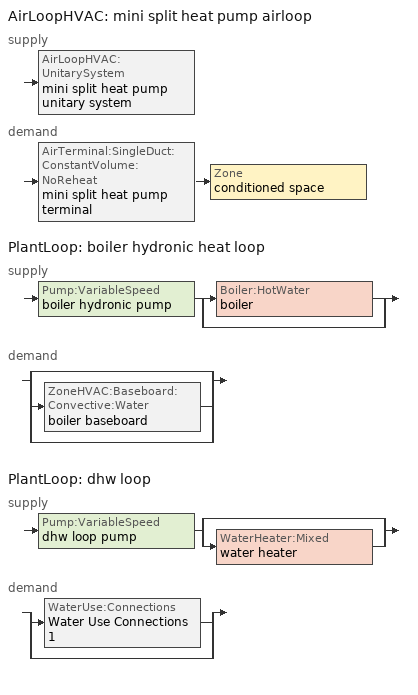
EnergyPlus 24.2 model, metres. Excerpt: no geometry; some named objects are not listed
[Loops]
AirLoopHVAC 'mini split heat pump airloop'
 supply: AirLoopHVAC:UnitarySystem 'mini split heat pump unitary system'
 demand: AirTerminal:SingleDuct:ConstantVolume:NoReheat 'mini split heat pump terminal' > Zone 'conditioned space'
PlantLoop 'boiler hydronic heat loop'
 supply: Pump:VariableSpeed 'boiler hydronic pump' > split
  | Boiler:HotWater 'boiler'
  | bypass
 demand: split
  | bypass
  | ZoneHVAC:Baseboard:Convective:Water 'boiler baseboard'
  | bypass
PlantLoop 'dhw loop'
 supply: Pump:VariableSpeed 'dhw loop pump' > split
  | bypass
  | WaterHeater:Mixed 'water heater'
 demand: split
  | WaterUse:Connections 'Water Use Connections 1'
  | bypass
[ZoneControl:Thermostat]
conditioned space Thermostat: Zone or ZoneList=conditioned space; Control Type Schedule=conditioned space Thermostat Schedule; Control 1=conditioned space temperature setpoint; Temperature Difference Between Cutout And Setpoint {deltaC}=0
[ThermostatSetpoint:DualSetpoint]
conditioned space temperature setpoint: Heating Setpoint Temperature Schedule=heating setpoint; Cooling Setpoint Temperature Schedule=cooling setpoint
[AirLoopHVAC:UnitarySystem] Control Type=Load; Controlling Zone or Thermostat Location=conditioned space; Dehumidification Control Type=None; Availability Schedule=Always On Discrete; Fan Placement=BlowThrough; DX Heating Coil Sizing Ratio=1; Use DOAS DX Cooling Coil=No; Minimum Supply Air Temperature {C}=2; Latent Load Control=SensibleOnlyLoadControl; Heating Supply Air Flow Rate Method=SupplyAirFlowRate; No Load Supply Air Flow Rate Method=SupplyAirFlowRate; No Load Supply Air Flow Rate {m3/s}=0; No Load Supply Air Flow Rate Control Set To Low Speed=Yes; Maximum Supply Air Temperature {C}=48.8889; Maximum Outdoor Dry-Bulb Temperature for Supplemental Heater Operation {C}=21; Ancillary On-Cycle Electric Power {W}=0; Ancillary Off-Cycle Electric Power {W}=0
Name | Supply Fan | Supply Air Fan Operating Mode Schedule | Heating Coil | Cooling Supply Air Flow Rate Method | Heating Supply Air Flow Rate {m3/s} | Cooling Coil | Cooling Supply Air Flow Rate {m3/s} | Design Specification Multispeed Object
unit heater unitary system | unit heater supply fan | unit heater auto fan schedule | unit heater htg coil | None | 0.00141584
mini split heat pump unitary system | mini split heat pump supply fan | mini split heat pump auto fan schedule | mini split heat pump htg coil | SupplyAirFlowRate | 0.536604 | mini split heat pump clg coil | 0.536604 | Unitary System Performance Multispeed 1
[Fan:SystemModel] Availability Schedule=Always On Discrete; Speed Control Method=Discrete; Electric Power Minimum Flow Rate Fraction=0.2; Design Pressure Rise {Pa}=500; Motor Efficiency=1; Motor In Air Stream Fraction=1; Design Electric Power Consumption {W}=Autosize; Design Power Sizing Method=PowerPerFlow; Electric Power Per Unit Flow Rate Per Unit Pressure {W/((m3/s)-Pa)}=1.66667; Fan Total Efficiency=0.7; Motor Loss Radiative Fraction=0
Name | Design Maximum Air Flow Rate {m3/s} | Electric Power Per Unit Flow Rate {W/(m3/s)} | Number of Speeds | Speed Flow Fraction 1 | Speed Electric Power Fraction 1 | Speed Flow Fraction 2 | Speed Electric Power Fraction 2 | Speed Flow Fraction 3 | Speed Electric Power Fraction 3 | Speed Flow Fraction 4 | Speed Electric Power Fraction 4
unit heater supply fan | 0.00141584 | 1e-06 | 1 | 1 | 1
mini split heat pump supply fan | 0.660843 | 148.322 | 4 | 0.20706 | 0.00888 | 0.252 | 0.016 | 0.812 | 0.53539 | 1 | 1
[Coil:Heating:Fuel]
unit heater htg coil: Availability Schedule=Always On Discrete; Fuel Type=Propane; Burner Efficiency=0.7; Nominal Capacity {W}=0.293071; On Cycle Parasitic Electric Load {W}=0; Off Cycle Parasitic Fuel Load {W}=0
[ZoneHVAC:Baseboard:Convective:Water]
boiler baseboard: Availability Schedule=Always On Discrete; Heating Design Capacity Method=HeatingDesignCapacity; Heating Design Capacity {W}=11254.8; Heating Design Capacity Per Floor Area {W/m2}=0; Fraction of Autosized Heating Design Capacity=0.8; U-Factor Times Area Value {W/K}=810.346; Maximum Water Flow Rate {m3/s}=0.000484835; Convergence Tolerance=0.001
[AirTerminal:SingleDuct:ConstantVolume:NoReheat]
mini split heat pump terminal: Availability Schedule=Always On Discrete; Maximum Air Flow Rate {m3/s}=0.536604
[Zone equipment]
conditioned space: unit heater unitary system, boiler baseboard, mini split heat pump terminal
[AirLoopHVAC]
mini split heat pump airloop: Design Supply Air Flow Rate {m3/s}=0.536604; Design Return Air Flow Fraction of Supply Air Flow=1
[Sizing:System]
mini split heat pump airloop: Type of Load to Size On=Sensible; Design Outdoor Air Flow Rate {m3/s}=Autosize; Central Heating Maximum System Air Flow Ratio=0.3; Preheat Design Temperature {C}=7; Preheat Design Humidity Ratio {kgWater/kgDryAir}=0.008; Precool Design Temperature {C}=12.8; Precool Design Humidity Ratio {kgWater/kgDryAir}=0.008; Central Cooling Design Supply Air Temperature {C}=12.8; Central Heating Design Supply Air Temperature {C}=16.7; Type of Zone Sum to Use=NonCoincident; 100% Outdoor Air in Cooling=Yes; 100% Outdoor Air in Heating=Yes; Central Cooling Design Supply Air Humidity Ratio {kgWater/kgDryAir}=0.0085; Central Heating Design Supply Air Humidity Ratio {kgWater/kgDryAir}=0.008; Cooling Supply Air Flow Rate Method=DesignDay; Cooling Supply Air Flow Rate {m3/s}=0; Cooling Supply Air Flow Rate Per Floor Area {m3/s-m2}=0.00996765; Cooling Fraction of Autosized Cooling Supply Air Flow Rate=1; Cooling Supply Air Flow Rate Per Unit Cooling Capacity {m3/s-W}=3.94755e-05; Heating Supply Air Flow Rate Method=DesignDay; Heating Supply Air Flow Rate {m3/s}=0; Heating Supply Air Flow Rate Per Floor Area {m3/s-m2}=0.00996765; Heating Fraction of Autosized Heating Supply Air Flow Rate=1; Heating Fraction of Autosized Cooling Supply Air Flow Rate=1; Heating Supply Air Flow Rate Per Unit Heating Capacity {m3/s-W}=3.15882e-05; System Outdoor Air Method=ZoneSum; Zone Maximum Outdoor Air Fraction=1; Cooling Design Capacity Method=CoolingDesignCapacity; Cooling Design Capacity {W}=Autosize; Cooling Design Capacity Per Floor Area {W/m2}=234.7; Fraction of Autosized Cooling Design Capacity=1; Heating Design Capacity Method=HeatingDesignCapacity; Heating Design Capacity {W}=Autosize; Heating Design Capacity Per Floor Area {W/m2}=157; Fraction of Autosized Heating Design Capacity=1; Central Cooling Capacity Control Method=OnOff; Occupant Diversity=Autosize
[AvailabilityManager:Scheduled]
mini split heat pump airloop Availability Manager: Schedule=Always On Discrete
[Coil:Heating:DX:MultiSpeed]
mini split heat pump htg coil: Availability Schedule=Always On Discrete; Minimum Outdoor Dry-Bulb Temperature for Compressor Operation {C}=-20; Crankcase Heater Capacity {W}=50; Maximum Outdoor Dry-Bulb Temperature for Crankcase Heater Operation {C}=10; Defrost Energy Input Ratio Function of Temperature Curve=Defrosteir; Maximum Outdoor Dry-Bulb Temperature for Defrost Operation {C}=4.44444; Defrost Strategy=ReverseCycle; Defrost Control=Timed; Defrost Time Period Fraction=0.058333; Resistive Defrost Heater Capacity {W}=AutoSize; Apply Part Load Fraction to Speeds Greater than 1=No; Fuel Type=Electricity; Region number for Calculating HSPF=4; Number of Speeds=2; Speed Gross Rated Heating Capacity 1 {W}=3101.88; Speed Gross Rated Heating COP 1 {W/W}=4.46159; Speed Rated Air Flow Rate 1 {m3/s}=0.166588; Speed Rated Supply Air Fan Power Per Volume Flow Rate 2017 1 {W/(m3/s)}=773.3; Speed Rated Supply Air Fan Power Per Volume Flow Rate 2023 1 {W/(m3/s)}=934.4; Speed Heating Capacity Function of Temperature Curve Name 1=Heat-CAP-fT1; Speed Heating Capacity Function of Flow Fraction Curve Name 1=Heat-CAP-fFF1; Speed Energy Input Ratio Function of Temperature Curve Name 1=Heat-EIR-fT1; Speed Energy Input Ratio Function of Flow Fraction Curve Name 1=Heat-EIR-fFF1; Speed Part Load Fraction Correlation Curve Name 1=Heat-PLF-fPLR1; Speed Rated Waste Heat Fraction of Power Input 1=0.2; Speed Waste Heat Function of Temperature Curve Name 1=ConstantBiquadratic 1; Speed Gross Rated Heating Capacity 2 {W}=12217.2; Speed Gross Rated Heating COP 2 {W/W}=3.12895; Speed Rated Air Flow Rate 2 {m3/s}=0.661063; Speed Rated Supply Air Fan Power Per Volume Flow Rate 2017 2 {W/(m3/s)}=773.3; Speed Rated Supply Air Fan Power Per Volume Flow Rate 2023 2 {W/(m3/s)}=934.4; Speed Heating Capacity Function of Temperature Curve Name 2=Heat-CAP-fT2; Speed Heating Capacity Function of Flow Fraction Curve Name 2=Heat-CAP-fFF2; Speed Energy Input Ratio Function of Temperature Curve Name 2=Heat-EIR-fT2; Speed Energy Input Ratio Function of Flow Fraction Curve Name 2=Heat-EIR-fFF2; Speed Part Load Fraction Correlation Curve Name 2=Heat-PLF-fPLR2; Speed Rated Waste Heat Fraction of Power Input 2=0.2; Speed Waste Heat Function of Temperature Curve Name 2=ConstantBiquadratic 1
[Coil:Cooling:DX:MultiSpeed]
mini split heat pump clg coil: Availability Schedule=Always On Discrete; Condenser Type=AirCooled; Minimum Outdoor Dry-Bulb Temperature for Compressor Operation {C}=-25; Apply Part Load Fraction to Speeds Greater than 1=No; Apply Latent Degradation to Speeds Greater than 1=No; Crankcase Heater Capacity {W}=50; Maximum Outdoor Dry-Bulb Temperature for Crankcase Heater Operation {C}=10; Basin Heater Capacity {W/K}=0; Basin Heater Setpoint Temperature {C}=2; Fuel Type=Electricity; Number of Speeds=2; Speed Gross Rated Total Cooling Capacity 1 {W}=2550.88; Speed Gross Rated Sensible Heat Ratio 1=0.806404; Speed Gross Rated Cooling COP 1 {W/W}=4.28682; Speed Rated Air Flow Rate 1 {m3/s}=0.13688; Speed Rated Evaporator Fan Power Per Volume Flow Rate 2017 1 {W/(m3/s)}=773.3; Speed Rated Evaporator Fan Power Per Volume Flow Rate 2023 1 {W/(m3/s)}=934.4; Speed Total Cooling Capacity Function of Temperature Curve Name 1=Cool-CAP-fT1; Speed Total Cooling Capacity Function of Flow Fraction Curve Name 1=Cool-CAP-fFF1; Speed Energy Input Ratio Function of Temperature Curve Name 1=Cool-EIR-fT1; Speed Energy Input Ratio Function of Flow Fraction Curve Name 1=Cool-EIR-fFF1; Speed Part Load Fraction Correlation Curve Name 1=Cool-PLF-fPLR1; Speed Nominal Time for Condensate Removal to Begin 1 {s}=1000; Speed Ratio of Initial Moisture Evaporation Rate and Steady State Latent Capacity 1=1.5; Speed Maximum Cycling Rate 1 {cycles/hr}=3; Speed Latent Capacity Time Constant 1 {s}=45; Speed Rated Waste Heat Fraction of Power Input 1=0.2; Speed Waste Heat Function of Temperature Curve Name 1=ConstantBiquadratic; Speed Evaporative Condenser Effectiveness 1=0.9; Speed Evaporative Condenser Air Flow Rate 1 {m3/s}=AutoSize; Speed Rated Evaporative Condenser Pump Power Consumption 1 {W}=AutoSize; Speed Gross Rated Total Cooling Capacity 2 {W}=10052.5; Speed Gross Rated Sensible Heat Ratio 2=0.759942; Speed Gross Rated Cooling COP 2 {W/W}=3.14529; Speed Rated Air Flow Rate 2 {m3/s}=0.536784; Speed Rated Evaporator Fan Power Per Volume Flow Rate 2017 2 {W/(m3/s)}=773.3; Speed Rated Evaporator Fan Power Per Volume Flow Rate 2023 2 {W/(m3/s)}=934.4; Speed Total Cooling Capacity Function of Temperature Curve Name 2=Cool-CAP-fT2; Speed Total Cooling Capacity Function of Flow Fraction Curve Name 2=Cool-CAP-fFF2; Speed Energy Input Ratio Function of Temperature Curve Name 2=Cool-EIR-fT2; Speed Energy Input Ratio Function of Flow Fraction Curve Name 2=Cool-EIR-fFF2; Speed Part Load Fraction Correlation Curve Name 2=Cool-PLF-fPLR2; Speed Nominal Time for Condensate Removal to Begin 2 {s}=1000; Speed Ratio of Initial Moisture Evaporation Rate and Steady State Latent Capacity 2=1.5; Speed Maximum Cycling Rate 2 {cycles/hr}=3; Speed Latent Capacity Time Constant 2 {s}=45; Speed Rated Waste Heat Fraction of Power Input 2=0.2; Speed Waste Heat Function of Temperature Curve Name 2=ConstantBiquadratic; Speed Evaporative Condenser Effectiveness 2=0.9; Speed Evaporative Condenser Air Flow Rate 2 {m3/s}=AutoSize; Speed Rated Evaporative Condenser Pump Power Consumption 2 {W}=AutoSize
[UnitarySystemPerformance:Multispeed]
Unitary System Performance Multispeed 1: Number of Speeds for Heating=2; Number of Speeds for Cooling=2; Single Mode Operation=No; No Load Supply Air Flow Rate Ratio=1; Heating Speed Supply Air Flow Ratio 1=0.310345; Cooling Speed Supply Air Flow Ratio 1=0.255; Heating Speed Supply Air Flow Ratio 2=1.23153; Cooling Speed Supply Air Flow Ratio 2=1
[PlantLoop] Fluid Type=Water; Maximum Loop Temperature {C}=100; Minimum Loop Temperature {C}=0; Minimum Loop Flow Rate {m3/s}=0; Load Distribution Scheme=Optimal; Plant Loop Demand Calculation Scheme=SingleSetpoint; Common Pipe Simulation=None
Name | Plant Equipment Operation Scheme | Maximum Loop Flow Rate {m3/s} | Plant Loop Volume {m3}
boiler hydronic heat loop | boiler hydronic heat loop Operation Schemes | Autosize | Autocalculate
dhw loop | dhw loop Operation Schemes | 0.01 | 0.003
[Sizing:Plant] Loop Type=Heating; Sizing Option=NonCoincident; Zone Timesteps in Averaging Window=1; Coincident Sizing Factor Mode=None
Name | Design Loop Exit Temperature {C} | Loop Design Temperature Difference {deltaC}
boiler hydronic heat loop | 82.2222 | 11.1111
dhw loop | 55 | 5.55556
[Pump:VariableSpeed] Motor Efficiency=0.85; Fraction of Motor Inefficiencies to Fluid Stream=0; Coefficient 1 of the Part Load Performance Curve=0; Coefficient 2 of the Part Load Performance Curve=1; Coefficient 3 of the Part Load Performance Curve=0; Coefficient 4 of the Part Load Performance Curve=0; Design Minimum Flow Rate {m3/s}=0; Pump Control Type=Intermittent; Skin Loss Radiative Fraction=0.5; Design Power Sizing Method=PowerPerFlowPerPressure; Design Electric Power per Unit Flow Rate {W/(m3/s)}=348701.1; Design Shaft Power per Unit Flow Rate per Unit Head {W/((m3/s)-Pa)}=1.28205; Design Minimum Flow Rate Fraction=0
Name | Design Maximum Flow Rate {m3/s} | Design Pump Head {Pa} | Design Power Consumption {W}
boiler hydronic pump | 3.75e-05 | 20000 | 1
dhw loop pump | 0.01 | 1 | 0
[Boiler:HotWater]
boiler: Fuel Type=FuelOilNo2; Nominal Capacity {W}=11254.8; Nominal Thermal Efficiency=0.83; Efficiency Curve Temperature Evaluation Variable=LeavingBoiler; Normalized Boiler Efficiency Curve=NonCondensingBoilerEff; Design Water Flow Rate {m3/s}=Autosize; Minimum Part Load Ratio=0; Maximum Part Load Ratio=1; Optimum Part Load Ratio=1; Water Outlet Upper Temperature Limit {C}=99.9; Boiler Flow Mode=LeavingSetpointModulated; On Cycle Parasitic Electric Load {W}=0; Sizing Factor=1; Off Cycle Parasitic Fuel Load {W}=0
[SetpointManager:Scheduled] Control Variable=Temperature
Name | Schedule
boiler hydronic heat loop setpoint manager | boiler hydronic heat supply setpoint
Setpoint Manager Scheduled 1 | dhw temp
[PlantEquipmentOperationSchemes] Control Scheme Object Type 1=PlantEquipmentOperation:HeatingLoad; Control Scheme Schedule Name 1=Always On Discrete
Name | Control Scheme Name 1
boiler hydronic heat loop Operation Schemes | boiler hydronic heat loop Heating Operation Scheme
dhw loop Operation Schemes | dhw loop Heating Operation Scheme
[PlantEquipmentOperation:HeatingLoad] Load Range Lower Limit 1 {W}=0; Load Range Upper Limit 1 {W}=1000000000
Name | Range Equipment List Name 1
boiler hydronic heat loop Heating Operation Scheme | boiler hydronic heat loop Heating Equipment List
dhw loop Heating Operation Scheme | dhw loop Heating Equipment List
[PlantEquipmentList]
boiler hydronic heat loop Heating Equipment List: Boiler:HotWater, boiler
dhw loop Heating Equipment List: WaterHeater:Mixed, water heater
[WaterHeater:Mixed]
water heater: Tank Volume {m3}=0.00378541; Setpoint Temperature Schedule=water heater setpoint; Deadband Temperature Difference {deltaC}=0; Maximum Temperature Limit {C}=99; Heater Control Type=Modulate; Heater Maximum Capacity {W}=2.93071e+10; Heater Minimum Capacity {W}=0; Heater Ignition Minimum Flow Rate {m3/s}=0; Heater Ignition Delay {s}=0; Heater Fuel Type=FuelOilNo2; Heater Thermal Efficiency=0.5244; Off Cycle Parasitic Fuel Consumption Rate {W}=0; Off Cycle Parasitic Fuel Type=Electricity; Off Cycle Parasitic Heat Fraction to Tank=0; On Cycle Parasitic Fuel Consumption Rate {W}=0; On Cycle Parasitic Fuel Type=Electricity; On Cycle Parasitic Heat Fraction to Tank=0; Ambient Temperature Indicator=Zone; Ambient Temperature Zone=conditioned space; Off Cycle Loss Coefficient to Ambient Temperature {W/K}=0; Off Cycle Loss Fraction to Zone=1; On Cycle Loss Coefficient to Ambient Temperature {W/K}=0; On Cycle Loss Fraction to Zone=1; Use Side Effectiveness=1; Source Side Effectiveness=1; Use Side Design Flow Rate {m3/s}=Autosize; Source Side Design Flow Rate {m3/s}=Autosize; Indirect Water Heating Recovery Time {hr}=1.5; Source Side Flow Control Mode=IndirectHeatPrimarySetpoint
[WaterHeater:Sizing]
water heater: Design Mode=PeakDraw; Time Storage Can Meet Peak Draw {hr}=0.538503; Time for Tank Recovery {hr}=0; Nominal Tank Volume for Autosizing Plant Connections {m3}=1
[WaterUse:Connections]
Water Use Connections 1: Drain Water Heat Exchanger Type=None; Drain Water Heat Exchanger Destination=Plant; Water Use Equipment Name 1=dhw fixtures; Water Use Equipment Name 2=dhw distribution waste; Water Use Equipment Name 3=clothes washer; Water Use Equipment Name 4=dishwasher
[WaterUse:Equipment]
Name | Peak Flow Rate {m3/s} | Flow Rate Fraction Schedule | Target Temperature Schedule
dhw fixtures | 4.46098e-06 | dhw fixtures schedule | mixed water temperature schedule
dhw distribution waste | 1.35238e-06 | dhw fixtures schedule | mixed water temperature schedule
clothes washer | 9.69919e-07 | clothes washer schedule
dishwasher | 2.90872e-07 | dishwasher schedule
[EnergyManagementSystem:GlobalVariable]
infil_program_Qfan
infil_program_Qinf
mini_split_heat_pump_airloop_Fan_RTF
natural_vent_program_Qnv
natural_vent_program_Qwhf
[EnergyManagementSystem:InternalVariable]
Name | Internal Data Index Key | Internal Data Type
boiler_hydronic_pump_rated_mfr | boiler hydronic pump | Pump Maximum Mass Flow Rate
mini_split_heat_pump_airloop_max_sup_fan_mfr | mini split heat pump supply fan | Fan Maximum Mass Flow Rate
[EnergyManagementSystem:Sensor]
Name | Output:Variable or Output:Meter Index Key | Output:Variable or Output:Meter
airflow_gain | infil flow | Infiltration Sensible Heat Gain Energy
airflow_gain_1 | natural vent flow | Infiltration Sensible Heat Gain Energy
airflow_gain_2 | whole house fan flow | Infiltration Sensible Heat Gain Energy
airflow_loss | infil flow | Infiltration Sensible Heat Loss Energy
airflow_loss_1 | natural vent flow | Infiltration Sensible Heat Loss Energy
airflow_loss_2 | whole house fan flow | Infiltration Sensible Heat Loss Energy
boiler_baseboard_s | boiler baseboard | Baseboard Total Heating Energy
boiler_hydronic_pump_mfr_s | boiler hydronic pump | Pump Mass Flow Rate
boiler_hydronic_pump_s | boiler hydronic pump | Pump Electricity Energy
boiler_plr_s | boiler | Boiler Part Load Ratio
clg_load_cond |  | Cooling:EnergyTransfer:Zone:CONDITIONED SPACE
clg_sp_s; clg_sp_s_1 | cooling setpoint | Schedule Value
clothes_dryer_exhaust_0_sch_s | clothes dryer exhaust 0 schedule | Schedule Value
conditioned_space_clg_unmet_s | conditioned space | Zone Cooling Setpoint Not Met Time
conditioned_space_htg_unmet_s | conditioned space | Zone Heating Setpoint Not Met Time
cool_season | cooling season schedule | Schedule Value
dhw_loss | water heater | Water Heater Heat Loss Energy
dhw_rtf | water heater | Water Heater Runtime Fraction
fridge_tin_s; tin_s; tin_s_1 | conditioned space | Zone Mean Air Temperature
htg_load_cond |  | Heating:EnergyTransfer:Zone:CONDITIONED SPACE
htg_sp_s; htg_sp_s_1 | heating setpoint | Schedule Value
ig_ee_conv | clothes dryer | Electric Equipment Convective Heating Energy
ig_ee_conv_1 | clothes washer | Electric Equipment Convective Heating Energy
ig_ee_conv_2 | cooking range | Electric Equipment Convective Heating Energy
ig_ee_conv_3 | dishwasher | Electric Equipment Convective Heating Energy
ig_ee_conv_4 | fridge | Electric Equipment Convective Heating Energy
ig_ee_conv_5 | misc plug loads | Electric Equipment Convective Heating Energy
ig_ee_conv_6 | whole house fan | Electric Equipment Convective Heating Energy
ig_ee_rad | clothes dryer | Electric Equipment Radiant Heating Energy
ig_ee_rad_1 | clothes washer | Electric Equipment Radiant Heating Energy
ig_ee_rad_2 | cooking range | Electric Equipment Radiant Heating Energy
ig_ee_rad_3 | dishwasher | Electric Equipment Radiant Heating Energy
ig_ee_rad_4 | fridge | Electric Equipment Radiant Heating Energy
ig_ee_rad_5 | misc plug loads | Electric Equipment Radiant Heating Energy
ig_ee_rad_6 | whole house fan | Electric Equipment Radiant Heating Energy
ig_lgt_conv | interior lighting | Lights Convective Heating Energy
ig_lgt_rad | interior lighting | Lights Radiant Heating Energy
ig_lgt_vis | interior lighting | Lights Visible Radiation Heating Energy
ig_oe_conv | clothes dryer 1 | Other Equipment Convective Heating Energy
ig_oe_conv_1 | cooking range 1 | Other Equipment Convective Heating Energy
ig_oe_conv_2 | general water use latent | Other Equipment Convective Heating Energy
ig_oe_conv_3 | general water use sensible | Other Equipment Convective Heating Energy
ig_oe_conv_4 | water heater energy adjustment1 | Other Equipment Convective Heating Energy
ig_oe_rad | clothes dryer 1 | Other Equipment Radiant Heating Energy
ig_oe_rad_1 | cooking range 1 | Other Equipment Radiant Heating Energy
ig_oe_rad_2 | general water use latent | Other Equipment Radiant Heating Energy
ig_oe_rad_3 | general water use sensible | Other Equipment Radiant Heating Energy
ig_oe_rad_4 | water heater energy adjustment1 | Other Equipment Radiant Heating Energy
ig_ppl_conv | occupants | People Convective Heating Energy
ig_ppl_rad | occupants | People Radiant Heating Energy
im_conv | furniture mass conditioned space 1 | Surface Inside Face Convection Heat Gain Energy
im_conv_1 | partition wall mass | Surface Inside Face Convection Heat Gain Energy
im_ig | furniture mass conditioned space 1 | Surface Inside Face Internal Gains Radiation Heat Gain Energy
im_ig_1 | partition wall mass | Surface Inside Face Internal Gains Radiation Heat Gain Energy
im_lgt | furniture mass conditioned space 1 | Surface Inside Face Lights Radiation Heat Gain Energy
im_lgt_1 | partition wall mass | Surface Inside Face Lights Radiation Heat Gain Energy
im_sol | furniture mass conditioned space 1 | Surface Inside Face Solar Radiation Heat Gain Energy
im_sol_1 | partition wall mass | Surface Inside Face Solar Radiation Heat Gain Energy
im_surf | furniture mass conditioned space 1 | Surface Inside Face Net Surface Thermal Radiation Heat Gain Energy
im_surf_1 | partition wall mass | Surface Inside Face Net Surface Thermal Radiation Heat Gain Energy
mech_vent_bath_fan_0_sch_s | mech vent bath fan 0 schedule | Schedule Value
mech_vent_bath_fan_1_sch_s | mech vent bath fan 1 schedule | Schedule Value
mech_vent_range_fan_0_sch_s | mech vent range fan 0 schedule | Schedule Value
mini_split_heat_pump_airloop_Fan_RTF_s | mini split heat pump supply fan | Fan Runtime Fraction Speed 1
mini_split_heat_pump_airloop_Fan_RTF_s_1 | mini split heat pump supply fan | Fan Runtime Fraction Speed 2
mini_split_heat_pump_airloop_Fan_RTF_s_2 | mini split heat pump supply fan | Fan Runtime Fraction Speed 3
mini_split_heat_pump_airloop_Fan_RTF_s_3 | mini split heat pump supply fan | Fan Runtime Fraction Speed 4
mini_split_heat_pump_clg_coil_s | mini split heat pump clg coil | Cooling Coil Total Cooling Energy
mini_split_heat_pump_htg_coil_s | mini split heat pump htg coil | Heating Coil Heating Energy
mini_split_heat_pump_supply_fan_s | mini split heat pump supply fan | Fan Electricity Energy
mv_conv | mech vent bath fan 0 | Electric Equipment Convective Heating Energy
mv_conv_1 | mech vent bath fan 1 | Electric Equipment Convective Heating Energy
mv_conv_2 | mech vent house fan | Electric Equipment Convective Heating Energy
mv_conv_3 | mech vent house fan cfis | Electric Equipment Convective Heating Energy
mv_conv_4 | mech vent range fan 0 | Electric Equipment Convective Heating Energy
mv_conv_5 | mech vent house fan latent load | Other Equipment Convective Heating Energy
mv_conv_6 | mech vent house fan sensible load | Other Equipment Convective Heating Energy
mv_rad | mech vent bath fan 0 | Electric Equipment Radiant Heating Energy
mv_rad_1 | mech vent bath fan 1 | Electric Equipment Radiant Heating Energy
mv_rad_2 | mech vent house fan | Electric Equipment Radiant Heating Energy
mv_rad_3 | mech vent house fan cfis | Electric Equipment Radiant Heating Energy
mv_rad_4 | mech vent range fan 0 | Electric Equipment Radiant Heating Energy
mv_rad_5 | mech vent house fan latent load | Other Equipment Radiant Heating Energy
mv_rad_6 | mech vent house fan sensible load | Other Equipment Radiant Heating Energy
natural_vent_s | natural vent schedule | Schedule Value
out_pb_s |  | Site Outdoor Air Barometric Pressure
out_wt_s |  | Site Outdoor Air Humidity Ratio
site_vw_s |  | Site Wind Speed
ss_back_out | Window1 | Surface Window Shortwave from Zone Back Out Window Heat Transfer Rate
ss_back_out_1 | Window10 | Surface Window Shortwave from Zone Back Out Window Heat Transfer Rate
ss_back_out_10 | Window3 | Surface Window Shortwave from Zone Back Out Window Heat Transfer Rate
ss_back_out_11 | Window5 | Surface Window Shortwave from Zone Back Out Window Heat Transfer Rate
ss_back_out_12 | Window6 | Surface Window Shortwave from Zone Back Out Window Heat Transfer Rate
ss_back_out_2 | Window11 | Surface Window Shortwave from Zone Back Out Window Heat Transfer Rate
ss_back_out_3 | Window12 | Surface Window Shortwave from Zone Back Out Window Heat Transfer Rate
ss_back_out_4 | Window13 | Surface Window Shortwave from Zone Back Out Window Heat Transfer Rate
ss_back_out_5 | Window14 | Surface Window Shortwave from Zone Back Out Window Heat Transfer Rate
ss_back_out_6 | Window19 | Surface Window Shortwave from Zone Back Out Window Heat Transfer Rate
ss_back_out_7 | Window21 | Surface Window Shortwave from Zone Back Out Window Heat Transfer Rate
ss_back_out_8 | Window22 | Surface Window Shortwave from Zone Back Out Window Heat Transfer Rate
ss_back_out_9 | Window23 | Surface Window Shortwave from Zone Back Out Window Heat Transfer Rate
ss_conv | Door1 | Surface Inside Face Convection Heat Gain Energy
ss_conv_1 | Door4 | Surface Inside Face Convection Heat Gain Energy
ss_conv_10 | Window22 | Surface Inside Face Convection Heat Gain Energy
ss_conv_11 | Window23 | Surface Inside Face Convection Heat Gain Energy
ss_conv_12 | Window3 | Surface Inside Face Convection Heat Gain Energy
ss_conv_13 | Window5 | Surface Inside Face Convection Heat Gain Energy
ss_conv_14 | Window6 | Surface Inside Face Convection Heat Gain Energy
ss_conv_2 | Window1 | Surface Inside Face Convection Heat Gain Energy
ss_conv_3 | Window10 | Surface Inside Face Convection Heat Gain Energy
ss_conv_4 | Window11 | Surface Inside Face Convection Heat Gain Energy
ss_conv_5 | Window12 | Surface Inside Face Convection Heat Gain Energy
ss_conv_6 | Window13 | Surface Inside Face Convection Heat Gain Energy
ss_conv_7 | Window14 | Surface Inside Face Convection Heat Gain Energy
ss_conv_8 | Window19 | Surface Inside Face Convection Heat Gain Energy
ss_conv_9 | Window21 | Surface Inside Face Convection Heat Gain Energy
ss_ig | Door1 | Surface Inside Face Internal Gains Radiation Heat Gain Energy
ss_ig_1 | Door4 | Surface Inside Face Internal Gains Radiation Heat Gain Energy
ss_ig_10 | Window22 | Surface Inside Face Internal Gains Radiation Heat Gain Energy
ss_ig_11 | Window23 | Surface Inside Face Internal Gains Radiation Heat Gain Energy
ss_ig_12 | Window3 | Surface Inside Face Internal Gains Radiation Heat Gain Energy
ss_ig_13 | Window5 | Surface Inside Face Internal Gains Radiation Heat Gain Energy
ss_ig_14 | Window6 | Surface Inside Face Internal Gains Radiation Heat Gain Energy
ss_ig_2 | Window1 | Surface Inside Face Internal Gains Radiation Heat Gain Energy
ss_ig_3 | Window10 | Surface Inside Face Internal Gains Radiation Heat Gain Energy
ss_ig_4 | Window11 | Surface Inside Face Internal Gains Radiation Heat Gain Energy
ss_ig_5 | Window12 | Surface Inside Face Internal Gains Radiation Heat Gain Energy
ss_ig_6 | Window13 | Surface Inside Face Internal Gains Radiation Heat Gain Energy
ss_ig_7 | Window14 | Surface Inside Face Internal Gains Radiation Heat Gain Energy
ss_ig_8 | Window19 | Surface Inside Face Internal Gains Radiation Heat Gain Energy
ss_ig_9 | Window21 | Surface Inside Face Internal Gains Radiation Heat Gain Energy
ss_lgt | Door1 | Surface Inside Face Lights Radiation Heat Gain Energy
ss_lgt_1 | Door4 | Surface Inside Face Lights Radiation Heat Gain Energy
ss_sol | Door1 | Surface Inside Face Solar Radiation Heat Gain Energy
ss_sol_1 | Door4 | Surface Inside Face Solar Radiation Heat Gain Energy
ss_surf | Door1 | Surface Inside Face Net Surface Thermal Radiation Heat Gain Energy
ss_surf_1 | Door4 | Surface Inside Face Net Surface Thermal Radiation Heat Gain Energy
ss_surf_10 | Window22 | Surface Inside Face Net Surface Thermal Radiation Heat Gain Energy
ss_surf_11 | Window23 | Surface Inside Face Net Surface Thermal Radiation Heat Gain Energy
ss_surf_12 | Window3 | Surface Inside Face Net Surface Thermal Radiation Heat Gain Energy
ss_surf_13 | Window5 | Surface Inside Face Net Surface Thermal Radiation Heat Gain Energy
ss_surf_14 | Window6 | Surface Inside Face Net Surface Thermal Radiation Heat Gain Energy
ss_surf_2 | Window1 | Surface Inside Face Net Surface Thermal Radiation Heat Gain Energy
ss_surf_3 | Window10 | Surface Inside Face Net Surface Thermal Radiation Heat Gain Energy
ss_surf_4 | Window11 | Surface Inside Face Net Surface Thermal Radiation Heat Gain Energy
ss_surf_5 | Window12 | Surface Inside Face Net Surface Thermal Radiation Heat Gain Energy
ss_surf_6 | Window13 | Surface Inside Face Net Surface Thermal Radiation Heat Gain Energy
ss_surf_7 | Window14 | Surface Inside Face Net Surface Thermal Radiation Heat Gain Energy
ss_surf_8 | Window19 | Surface Inside Face Net Surface Thermal Radiation Heat Gain Energy
ss_surf_9 | Window21 | Surface Inside Face Net Surface Thermal Radiation Heat Gain Energy
ss_trans_in | Window1 | Surface Window Transmitted Solar Radiation Rate
ss_trans_in_1 | Window10 | Surface Window Transmitted Solar Radiation Rate
ss_trans_in_10 | Window3 | Surface Window Transmitted Solar Radiation Rate
ss_trans_in_11 | Window5 | Surface Window Transmitted Solar Radiation Rate
ss_trans_in_12 | Window6 | Surface Window Transmitted Solar Radiation Rate
ss_trans_in_2 | Window11 | Surface Window Transmitted Solar Radiation Rate
ss_trans_in_3 | Window12 | Surface Window Transmitted Solar Radiation Rate
ss_trans_in_4 | Window13 | Surface Window Transmitted Solar Radiation Rate
ss_trans_in_5 | Window14 | Surface Window Transmitted Solar Radiation Rate
ss_trans_in_6 | Window19 | Surface Window Transmitted Solar Radiation Rate
ss_trans_in_7 | Window21 | Surface Window Transmitted Solar Radiation Rate
ss_trans_in_8 | Window22 | Surface Window Transmitted Solar Radiation Rate
ss_trans_in_9 | Window23 | Surface Window Transmitted Solar Radiation Rate
ss_trans_out | Window1 | Surface Inside Face Initial Transmitted Diffuse Transmitted Out Window Solar Radiation Rate
ss_trans_out_1 | Window10 | Surface Inside Face Initial Transmitted Diffuse Transmitted Out Window Solar Radiation Rate
ss_trans_out_10 | Window3 | Surface Inside Face Initial Transmitted Diffuse Transmitted Out Window Solar Radiation Rate
ss_trans_out_11 | Window5 | Surface Inside Face Initial Transmitted Diffuse Transmitted Out Window Solar Radiation Rate
ss_trans_out_12 | Window6 | Surface Inside Face Initial Transmitted Diffuse Transmitted Out Window Solar Radiation Rate
ss_trans_out_2 | Window11 | Surface Inside Face Initial Transmitted Diffuse Transmitted Out Window Solar Radiation Rate
ss_trans_out_3 | Window12 | Surface Inside Face Initial Transmitted Diffuse Transmitted Out Window Solar Radiation Rate
ss_trans_out_4 | Window13 | Surface Inside Face Initial Transmitted Diffuse Transmitted Out Window Solar Radiation Rate
ss_trans_out_5 | Window14 | Surface Inside Face Initial Transmitted Diffuse Transmitted Out Window Solar Radiation Rate
ss_trans_out_6 | Window19 | Surface Inside Face Initial Transmitted Diffuse Transmitted Out Window Solar Radiation Rate
ss_trans_out_7 | Window21 | Surface Inside Face Initial Transmitted Diffuse Transmitted Out Window Solar Radiation Rate
ss_trans_out_8 | Window22 | Surface Inside Face Initial Transmitted Diffuse Transmitted Out Window Solar Radiation Rate
ss_trans_out_9 | Window23 | Surface Inside Face Initial Transmitted Diffuse Transmitted Out Window Solar Radiation Rate
s_conv | Floor1 | Surface Inside Face Convection Heat Gain Energy
s_conv_1 | FoundationWall1 | Surface Inside Face Convection Heat Gain Energy
s_conv_10 | RimJoist2:270 | Surface Inside Face Convection Heat Gain Energy
s_conv_11 | RimJoist2:90 | Surface Inside Face Convection Heat Gain Energy
s_conv_12 | Slab1 | Surface Inside Face Convection Heat Gain Energy
s_conv_13 | Wall1:0 | Surface Inside Face Convection Heat Gain Energy
s_conv_14 | Wall1:180 | Surface Inside Face Convection Heat Gain Energy
s_conv_15 | Wall1:270 | Surface Inside Face Convection Heat Gain Energy
s_conv_16 | Wall1:90 | Surface Inside Face Convection Heat Gain Energy
s_conv_17 | Wall4:0 | Surface Inside Face Convection Heat Gain Energy
s_conv_18 | Wall4:180 | Surface Inside Face Convection Heat Gain Energy
s_conv_19 | Wall4:270 | Surface Inside Face Convection Heat Gain Energy
s_conv_2 | inferred conditioned ceiling | Surface Inside Face Convection Heat Gain Energy
s_conv_20 | Wall4:90 | Surface Inside Face Convection Heat Gain Energy
s_conv_3 | inferred conditioned floor | Surface Inside Face Convection Heat Gain Energy
s_conv_4 | RimJoist1:0 | Surface Inside Face Convection Heat Gain Energy
s_conv_5 | RimJoist1:180 | Surface Inside Face Convection Heat Gain Energy
s_conv_6 | RimJoist1:270 | Surface Inside Face Convection Heat Gain Energy
s_conv_7 | RimJoist1:90 | Surface Inside Face Convection Heat Gain Energy
s_conv_8 | RimJoist2:0 | Surface Inside Face Convection Heat Gain Energy
s_conv_9 | RimJoist2:180 | Surface Inside Face Convection Heat Gain Energy
s_ig | Floor1 | Surface Inside Face Internal Gains Radiation Heat Gain Energy
s_ig_1 | FoundationWall1 | Surface Inside Face Internal Gains Radiation Heat Gain Energy
s_ig_10 | RimJoist2:270 | Surface Inside Face Internal Gains Radiation Heat Gain Energy
s_ig_11 | RimJoist2:90 | Surface Inside Face Internal Gains Radiation Heat Gain Energy
s_ig_12 | Slab1 | Surface Inside Face Internal Gains Radiation Heat Gain Energy
s_ig_13 | Wall1:0 | Surface Inside Face Internal Gains Radiation Heat Gain Energy
s_ig_14 | Wall1:180 | Surface Inside Face Internal Gains Radiation Heat Gain Energy
s_ig_15 | Wall1:270 | Surface Inside Face Internal Gains Radiation Heat Gain Energy
s_ig_16 | Wall1:90 | Surface Inside Face Internal Gains Radiation Heat Gain Energy
s_ig_17 | Wall4:0 | Surface Inside Face Internal Gains Radiation Heat Gain Energy
s_ig_18 | Wall4:180 | Surface Inside Face Internal Gains Radiation Heat Gain Energy
s_ig_19 | Wall4:270 | Surface Inside Face Internal Gains Radiation Heat Gain Energy
s_ig_2 | inferred conditioned ceiling | Surface Inside Face Internal Gains Radiation Heat Gain Energy
s_ig_20 | Wall4:90 | Surface Inside Face Internal Gains Radiation Heat Gain Energy
s_ig_3 | inferred conditioned floor | Surface Inside Face Internal Gains Radiation Heat Gain Energy
s_ig_4 | RimJoist1:0 | Surface Inside Face Internal Gains Radiation Heat Gain Energy
s_ig_5 | RimJoist1:180 | Surface Inside Face Internal Gains Radiation Heat Gain Energy
s_ig_6 | RimJoist1:270 | Surface Inside Face Internal Gains Radiation Heat Gain Energy
s_ig_7 | RimJoist1:90 | Surface Inside Face Internal Gains Radiation Heat Gain Energy
s_ig_8 | RimJoist2:0 | Surface Inside Face Internal Gains Radiation Heat Gain Energy
s_ig_9 | RimJoist2:180 | Surface Inside Face Internal Gains Radiation Heat Gain Energy
s_lgt | Floor1 | Surface Inside Face Lights Radiation Heat Gain Energy
s_lgt_1 | FoundationWall1 | Surface Inside Face Lights Radiation Heat Gain Energy
s_lgt_10 | RimJoist2:270 | Surface Inside Face Lights Radiation Heat Gain Energy
s_lgt_11 | RimJoist2:90 | Surface Inside Face Lights Radiation Heat Gain Energy
s_lgt_12 | Slab1 | Surface Inside Face Lights Radiation Heat Gain Energy
s_lgt_13 | Wall1:0 | Surface Inside Face Lights Radiation Heat Gain Energy
s_lgt_14 | Wall1:180 | Surface Inside Face Lights Radiation Heat Gain Energy
s_lgt_15 | Wall1:270 | Surface Inside Face Lights Radiation Heat Gain Energy
s_lgt_16 | Wall1:90 | Surface Inside Face Lights Radiation Heat Gain Energy
s_lgt_17 | Wall4:0 | Surface Inside Face Lights Radiation Heat Gain Energy
s_lgt_18 | Wall4:180 | Surface Inside Face Lights Radiation Heat Gain Energy
s_lgt_19 | Wall4:270 | Surface Inside Face Lights Radiation Heat Gain Energy
s_lgt_2 | inferred conditioned ceiling | Surface Inside Face Lights Radiation Heat Gain Energy
s_lgt_20 | Wall4:90 | Surface Inside Face Lights Radiation Heat Gain Energy
s_lgt_3 | inferred conditioned floor | Surface Inside Face Lights Radiation Heat Gain Energy
s_lgt_4 | RimJoist1:0 | Surface Inside Face Lights Radiation Heat Gain Energy
s_lgt_5 | RimJoist1:180 | Surface Inside Face Lights Radiation Heat Gain Energy
s_lgt_6 | RimJoist1:270 | Surface Inside Face Lights Radiation Heat Gain Energy
s_lgt_7 | RimJoist1:90 | Surface Inside Face Lights Radiation Heat Gain Energy
s_lgt_8 | RimJoist2:0 | Surface Inside Face Lights Radiation Heat Gain Energy
s_lgt_9 | RimJoist2:180 | Surface Inside Face Lights Radiation Heat Gain Energy
s_sol | Floor1 | Surface Inside Face Solar Radiation Heat Gain Energy
s_sol_1 | FoundationWall1 | Surface Inside Face Solar Radiation Heat Gain Energy
s_sol_10 | RimJoist2:270 | Surface Inside Face Solar Radiation Heat Gain Energy
s_sol_11 | RimJoist2:90 | Surface Inside Face Solar Radiation Heat Gain Energy
s_sol_12 | Slab1 | Surface Inside Face Solar Radiation Heat Gain Energy
s_sol_13 | Wall1:0 | Surface Inside Face Solar Radiation Heat Gain Energy
s_sol_14 | Wall1:180 | Surface Inside Face Solar Radiation Heat Gain Energy
s_sol_15 | Wall1:270 | Surface Inside Face Solar Radiation Heat Gain Energy
s_sol_16 | Wall1:90 | Surface Inside Face Solar Radiation Heat Gain Energy
s_sol_17 | Wall4:0 | Surface Inside Face Solar Radiation Heat Gain Energy
s_sol_18 | Wall4:180 | Surface Inside Face Solar Radiation Heat Gain Energy
s_sol_19 | Wall4:270 | Surface Inside Face Solar Radiation Heat Gain Energy
s_sol_2 | inferred conditioned ceiling | Surface Inside Face Solar Radiation Heat Gain Energy
s_sol_20 | Wall4:90 | Surface Inside Face Solar Radiation Heat Gain Energy
s_sol_3 | inferred conditioned floor | Surface Inside Face Solar Radiation Heat Gain Energy
s_sol_4 | RimJoist1:0 | Surface Inside Face Solar Radiation Heat Gain Energy
s_sol_5 | RimJoist1:180 | Surface Inside Face Solar Radiation Heat Gain Energy
s_sol_6 | RimJoist1:270 | Surface Inside Face Solar Radiation Heat Gain Energy
s_sol_7 | RimJoist1:90 | Surface Inside Face Solar Radiation Heat Gain Energy
s_sol_8 | RimJoist2:0 | Surface Inside Face Solar Radiation Heat Gain Energy
s_sol_9 | RimJoist2:180 | Surface Inside Face Solar Radiation Heat Gain Energy
s_surf | Floor1 | Surface Inside Face Net Surface Thermal Radiation Heat Gain Energy
s_surf_1 | FoundationWall1 | Surface Inside Face Net Surface Thermal Radiation Heat Gain Energy
s_surf_10 | RimJoist2:270 | Surface Inside Face Net Surface Thermal Radiation Heat Gain Energy
s_surf_11 | RimJoist2:90 | Surface Inside Face Net Surface Thermal Radiation Heat Gain Energy
s_surf_12 | Slab1 | Surface Inside Face Net Surface Thermal Radiation Heat Gain Energy
s_surf_13 | Wall1:0 | Surface Inside Face Net Surface Thermal Radiation Heat Gain Energy
s_surf_14 | Wall1:180 | Surface Inside Face Net Surface Thermal Radiation Heat Gain Energy
s_surf_15 | Wall1:270 | Surface Inside Face Net Surface Thermal Radiation Heat Gain Energy
s_surf_16 | Wall1:90 | Surface Inside Face Net Surface Thermal Radiation Heat Gain Energy
s_surf_17 | Wall4:0 | Surface Inside Face Net Surface Thermal Radiation Heat Gain Energy
s_surf_18 | Wall4:180 | Surface Inside Face Net Surface Thermal Radiation Heat Gain Energy
s_surf_19 | Wall4:270 | Surface Inside Face Net Surface Thermal Radiation Heat Gain Energy
s_surf_2 | inferred conditioned ceiling | Surface Inside Face Net Surface Thermal Radiation Heat Gain Energy
s_surf_20 | Wall4:90 | Surface Inside Face Net Surface Thermal Radiation Heat Gain Energy
s_surf_3 | inferred conditioned floor | Surface Inside Face Net Surface Thermal Radiation Heat Gain Energy
s_surf_4 | RimJoist1:0 | Surface Inside Face Net Surface Thermal Radiation Heat Gain Energy
s_surf_5 | RimJoist1:180 | Surface Inside Face Net Surface Thermal Radiation Heat Gain Energy
s_surf_6 | RimJoist1:270 | Surface Inside Face Net Surface Thermal Radiation Heat Gain Energy
s_surf_7 | RimJoist1:90 | Surface Inside Face Net Surface Thermal Radiation Heat Gain Energy
s_surf_8 | RimJoist2:0 | Surface Inside Face Net Surface Thermal Radiation Heat Gain Energy
s_surf_9 | RimJoist2:180 | Surface Inside Face Net Surface Thermal Radiation Heat Gain Energy
tout_db; tout_db_1 | Environment | Site Outdoor Air Drybulb Temperature
tout_s | conditioned space | Zone Outdoor Air Drybulb Temperature
unit_heater_htg_coil_s | unit heater htg coil | Heating Coil Heating Energy
unit_heater_supply_fan_s | unit heater supply fan | Fan Electricity Energy
water_heater_energy | water heater | Water Heater FuelOilNo2 Rate
water_heater_off_cycle_parasitic | water heater | Water Heater Off Cycle Parasitic Electricity Rate
water_heater_on_cycle_parasitic | water heater | Water Heater On Cycle Parasitic Electricity Rate
win_s | conditioned space | Zone Air Humidity Ratio
[EnergyManagementSystem:Actuator]
Name | Actuated Component Unique | Actuated Component Type | Actuated Component Control Type
boiler_hydronic_pump_pressure_rise_act | boiler hydronic pump | Pump | Pump Pressure Rise
fridge_schedule_act | fridge schedule | Schedule:Constant | Schedule Value
infil_flow_act | infil flow | Zone Infiltration | Air Exchange Flow Rate
mech_vent_house_fan_cfis_act | mech vent house fan cfis | ElectricEquipment | Electricity Rate
mech_vent_house_fan_latent_load_act | mech vent house fan latent load | OtherEquipment | Power Level
mech_vent_house_fan_sensible_load_act | mech vent house fan sensible load | OtherEquipment | Power Level
mini_split_heat_pump_supply_fan_pressure_rise_act | mini split heat pump supply fan | Fan | Fan Pressure Rise
mini_split_heat_pump_supply_fan_total_efficiency_act | mini split heat pump supply fan | Fan | Fan Total Efficiency
natural_vent_flow_act | natural vent flow | Zone Infiltration | Air Exchange Flow Rate
Sequential_Fraction_Schedule_2_act | Sequential Fraction Schedule 2 | Schedule:Constant | Schedule Value
water_heater_ec_adj_act | water heater energy adjustment1 | OtherEquipment | Power Level
whole_house_fan_act | whole house fan | ElectricEquipment | Electricity Rate
whole_house_fan_flow_act | whole house fan flow | Zone Infiltration | Air Exchange Flow Rate
whole_house_fan_mix_act | whole house fan mix | ZoneMixing | Air Exchange Flow Rate
[EnergyManagementSystem:Program]
boiler_hydronic_pump_disaggregate_program: Set boiler_hydronic_pump_backup_htg = 0; If boiler_baseboard_s > 0; Set boiler_hydronic_pump_backup_htg = boiler_hydronic_pump_s; EndIf
boiler_hydronic_pump_power_program: Set heating_plr = boiler_plr_s; Set pump_total_eff = boiler_hydronic_pump_rated_mfr / 1000 * 20000.0 / 1.0; Set pump_vfr = boiler_hydronic_pump_mfr_s / 1000; If pump_vfr > 0; Set boiler_hydronic_pump_pressure_rise_act = 1.0 * heating_plr * pump_total_eff / pump_vfr; Else; Set boiler_hydronic_pump_pressure_rise_act = 0; EndIf
fridge_schedule_program: Set Tin = fridge_tin_s*(9.0/5.0)+32.0; Set fridge_schedule_act = 0; If (Hour == 0); Set fridge_schedule_act = (-0.487+0.019*Tin); ElseIf (Hour == 1); Set fridge_schedule_act = (-0.34+0.016*Tin); ElseIf (Hour == 2); Set fridge_schedule_act = (-0.37+0.017*Tin); ElseIf (Hour == 3); Set fridge_schedule_act = (-0.361+0.016*Tin); ElseIf (Hour == 4); Set fridge_schedule_act = (-0.515+0.018*Tin); ElseIf (Hour == 5); Set fridge_schedule_act = (-0.684+0.021*Tin); ElseIf (Hour == 6); Set fridge_schedule_act = (-0.471+0.019*Tin); ElseIf (Hour == 7); Set fridge_schedule_act = (-0.159+0.015*Tin); ElseIf (Hour == 8); Set fridge_schedule_act = (-0.079+0.015*Tin); ElseIf (Hour == 9); Set fridge_schedule_act = (-0.417+0.019*Tin); ElseIf (Hour == 10); Set fridge_schedule_act = (-0.411+0.018*Tin); ElseIf (Hour == 11); Set fridge_schedule_act = (-0.386+0.018*Tin); ElseIf (Hour == 12); Set fridge_schedule_act = (-0.24+0.016*Tin); ElseIf (Hour == 13); Set fridge_schedule_act = (-0.314+0.017*Tin); ElseIf (Hour == 14); Set fridge_schedule_act = (-0.16+0.015*Tin); ElseIf (Hour == 15); Set fridge_schedule_act = (-0.121+0.015*Tin); ElseIf (Hour == 16); Set fridge_schedule_act = (-0.469+0.02*Tin); ElseIf (Hour == 17); Set fridge_schedule_act = (-0.412+0.02*Tin); ElseIf (Hour == 18); Set fridge_schedule_act = (-0.091+0.017*Tin); ElseIf (Hour == 19); Set fridge_schedule_act = (0.077+0.014*Tin); ElseIf (Hour == 20); Set fridge_schedule_act = (-0.118+0.016*Tin); ElseIf (Hour == 21); Set fridge_schedule_act = (-0.247+0.017*Tin); ElseIf (Hour == 22); Set fridge_schedule_act = (-0.445+0.019*Tin); ElseIf (Hour == 23); Set fridge_schedule_act = (-0.544+0.02*Tin); EndIf
mini_split_heat_pump_supply_fan_disaggregate_program: Set mini_split_heat_pump_supply_fan_clg = 0; Set mini_split_heat_pump_supply_fan_primary_htg = 0; If mini_split_heat_pump_clg_coil_s > 0; Set mini_split_heat_pump_supply_fan_clg = mini_split_heat_pump_supply_fan_s; Else; Set mini_split_heat_pump_supply_fan_primary_htg = mini_split_heat_pump_supply_fan_s; EndIf
mini_split_heat_pump_supply_fan_power_program: If tout_db_1 < -20.0; Set mini_split_heat_pump_supply_fan_pressure_rise_act = 0; Set mini_split_heat_pump_supply_fan_total_efficiency_act = 1; Else; Set mini_split_heat_pump_supply_fan_pressure_rise_act = NULL; Set mini_split_heat_pump_supply_fan_total_efficiency_act = NULL; EndIf
natural_vent_program: Set Tin = tin_s; Set Tout = tout_s; Set Wout = out_wt_s; Set Pbar = out_pb_s; Set Phiout = (@RhFnTdbWPb Tout Wout Pbar); Set MaxHR = 0.0115; Set Tnvsp = (htg_sp_s + clg_sp_s) / 2; Set NVavail = natural_vent_s; Set ClgSsnAvail = cool_season; Set Qnv = 0; Set Qwhf = 0; Set whole_house_fan_mix_act = 0; Set whole_house_fan_act = 0; If ((Wout < MaxHR) && (Tin > Tout) && (Tin > Tnvsp) && (ClgSsnAvail > 0)); Set WHF_Flow = 0; Set Adj = (Tin-Tnvsp)/(Tin-Tout); Set Adj = (@Min Adj 1); Set Adj = (@Max Adj 0); If (WHF_Flow > 0); Set Qwhf = WHF_Flow*Adj; Set whole_house_fan_mix_act = WHF_Flow*Adj; Set WHF_W = 0; Set whole_house_fan_act = WHF_W*Adj; ElseIf (NVavail > 0); Set NVArea = 0.0; Set Cs = 0.0002321786017664947; Set Cw = 3.567033771678852e-05; Set Tdiff = Tin-Tout; Set dT = (@Abs Tdiff); Set Vwind = site_vw_s; Set SGNV = NVArea*Adj*((((Cs*dT)+(Cw*(Vwind^2)))^0.5)/1000); Set MaxNV = 3.011666536138753; Set Qnv = (@Min SGNV MaxNV); EndIf; EndIf; Set natural_vent_flow_act = Qnv; Set whole_house_fan_flow_act = Qwhf; Set natural_vent_program_Qnv = Qnv; Set natural_vent_program_Qwhf = Qwhf
Sequential_Fraction_Schedule_2_program: If tout_db > -20.0; Set Sequential_Fraction_Schedule_2_act = 0; Else; Set Sequential_Fraction_Schedule_2_act = NULL; EndIf
[Schedule:Constant]
Name | Hourly Value
Always On Discrete | 1
unit heater auto fan schedule; mini split heat pump auto fan schedule | 0
boiler hydronic heat supply setpoint | 82.2222
dhw temp; water heater setpoint | 55
mixed water temperature schedule | 40.5556
[Schedule:Day:Interval]
clothes washer schedule day: No, 01:00, 0.104651, 02:00, 0.0813953, 04:00, 0.0465116, 05:00, 0.0813953, 06:00, 0.127907, 07:00, 0.255814, 08:00, 0.569767, 09:00, 0.848837, 10:00, 1, 11:00, 0.976744, 12:00, 0.872093, 13:00, 0.77907, 14:00, 0.697674, 15:00, 0.569767, 16:00, 0.593023, 17:00, 0.581395, 21:00, 0.569767, 22:00, 0.546512, 23:00, 0.372093, 24:00, 0.197674
clothes washer schedule default day; dishwasher schedule default day; heating setpoint default day; cooling setpoint default day; dhw fixtures schedule default day: No, 24:00, 0
dishwasher schedule day: No, 01:00, 0.135135, 02:00, 0.0630631, 03:00, 0.045045, 05:00, 0.027027, 06:00, 0.0900901, 07:00, 0.18018, 08:00, 0.279279, 09:00, 0.522523, 10:00, 0.585586, 11:00, 0.504505, 12:00, 0.432432, 13:00, 0.378378, 14:00, 0.414414, 15:00, 0.324324, 17:00, 0.342342, 18:00, 0.441441, 19:00, 0.783784, 20:00, 1, 21:00, 0.810811, 22:00, 0.603604, 23:00, 0.396396, 24:00, 0.279279
heating setpoint day: No, 07:00, 18, 23:00, 21, 24:00, 18
cooling setpoint day: No, 24:00, 25
dhw fixtures schedule day: No, 01:00, 0.139535, 02:00, 0.0697674, 03:00, 0.0465116, 04:00, 0.0581395, 05:00, 0.116279, 06:00, 0.395349, 07:00, 0.906977, 08:00, 1, 09:00, 0.930233, 10:00, 0.77907, 11:00, 0.651163, 12:00, 0.546512, 13:00, 0.465116, 14:00, 0.406977, 15:00, 0.383721, 16:00, 0.360465, 17:00, 0.44186, 18:00, 0.593023, 20:00, 0.697674, 21:00, 0.639535, 22:00, 0.55814, 23:00, 0.44186, 24:00, 0.302326
[Schedule:Week:Daily]
clothes washer schedule Week Rule - Jan1-Dec31: clothes washer schedule day, clothes washer schedule day, clothes washer schedule day, clothes washer schedule day, clothes washer schedule day, clothes washer schedule day, clothes washer schedule day, clothes washer schedule default day, clothes washer schedule default day, clothes washer schedule default day, clothes washer schedule default day, clothes washer schedule default day
dishwasher schedule Week Rule - Jan1-Dec31: dishwasher schedule day, dishwasher schedule day, dishwasher schedule day, dishwasher schedule day, dishwasher schedule day, dishwasher schedule day, dishwasher schedule day, dishwasher schedule default day, dishwasher schedule default day, dishwasher schedule default day, dishwasher schedule default day, dishwasher schedule default day
heating setpoint Week Rule - Jan1-Dec31: heating setpoint day, heating setpoint day, heating setpoint day, heating setpoint day, heating setpoint day, heating setpoint day, heating setpoint day, heating setpoint default day, heating setpoint default day, heating setpoint default day, heating setpoint default day, heating setpoint default day
cooling setpoint Week Rule - Jan1-Dec31: cooling setpoint day, cooling setpoint day, cooling setpoint day, cooling setpoint day, cooling setpoint day, cooling setpoint day, cooling setpoint day, cooling setpoint default day, cooling setpoint default day, cooling setpoint default day, cooling setpoint default day, cooling setpoint default day
dhw fixtures schedule Week Rule - Jan1-Dec31: dhw fixtures schedule day, dhw fixtures schedule day, dhw fixtures schedule day, dhw fixtures schedule day, dhw fixtures schedule day, dhw fixtures schedule day, dhw fixtures schedule day, dhw fixtures schedule default day, dhw fixtures schedule default day, dhw fixtures schedule default day, dhw fixtures schedule default day, dhw fixtures schedule default day
[Schedule:Year]
clothes washer schedule: clothes washer schedule Week Rule - Jan1-Dec31, 1, 1, 12, 31
dishwasher schedule: dishwasher schedule Week Rule - Jan1-Dec31, 1, 1, 12, 31
heating setpoint: heating setpoint Week Rule - Jan1-Dec31, 1, 1, 12, 31
cooling setpoint: cooling setpoint Week Rule - Jan1-Dec31, 1, 1, 12, 31
dhw fixtures schedule: dhw fixtures schedule Week Rule - Jan1-Dec31, 1, 1, 12, 31
[Schedule:Compact]
conditioned space Thermostat Schedule: Through: 12/31, For: AllDays, Until: 24:00, 4
[Curve:Biquadratic] Coefficient2 x=0; Coefficient3 x**2=0; Coefficient4 y=0; Coefficient5 y**2=0; Coefficient6 x*y=0
Name | Coefficient1 Constant | Minimum Value of x {BasedOnField A2} | Maximum Value of x {BasedOnField A2} | Minimum Value of y {BasedOnField A3} | Maximum Value of y {BasedOnField A3}
Defrosteir | 0.1528 | -100 | 100 | -100 | 100
ConstantBiquadratic 1; ConstantBiquadratic | 1 | 0 | 1 | 0 | 1
[Table:Lookup]
Heat-CAP-fT1: Heat-CAP-fT1 Independent Variable List, None, 1, 0, Dimensionless, 0.56532, 0.578108, 0.592083, 0.607382, 0.624164, 0.642621, 0.665902, 0.692045, 0.721557, 0.755078, 0.793427, 0.837669, 0.88921, 0.94995, 1.02252, 1.07815, 1.14183, 0.527875, 0.541983, 0.557216, 0.573714, 0.591641, 0.611191, 0.635658, 0.662929, 0.693515, 0.728062, 0.767392, 0.812571, 0.865009, 0.926608, 1, 1.05615, 1.12035, 0.49043, 0.505859, 0.522349, 0.540046, 0.559118, 0.579762, 0.605413, 0.633812, 0.665474, 0.701047, 0.741357, 0.787473, 0.840808, 0.903266, 0.977482, 1.03415, 1.09886
Heat-EIR-fT1: Heat-EIR-fT1 Independent Variable List, None, 1, 0, Dimensionless, 1.98408, 1.90948, 1.83495, 1.76049, 1.68614, 1.61191, 1.5278, 1.44396, 1.36047, 1.27747, 1.19515, 1.11378, 1.03378, 0.955762, 0.88061, 0.833513, 0.788451, 2.28287, 2.19858, 2.1143, 2.03002, 1.94574, 1.86146, 1.76574, 1.67002, 1.5743, 1.47859, 1.38287, 1.28715, 1.19143, 1.09572, 1, 0.937352, 0.874704, 2.61885, 2.5242, 2.4295, 2.33474, 2.2399, 2.14495, 2.03695, 1.92871, 1.82016, 1.71115, 1.6015, 1.49092, 1.37897, 1.265, 1.14801, 1.06916, 0.988018
Heat-CAP-fT2: Heat-CAP-fT2 Independent Variable List, None, 1, 0, Dimensionless, 0.279941, 0.342199, 0.411884, 0.483424, 0.563939, 0.655294, 0.759894, 0.880892, 1.02252, 1.21106, 0.261398, 0.322774, 0.39174, 0.46273, 0.542774, 0.633723, 0.737967, 0.858652, 1, 1.18827, 0.242856, 0.303348, 0.371595, 0.442035, 0.521609, 0.612151, 0.71604, 0.836412, 0.977482, 1.16548
Heat-EIR-fT2: Heat-EIR-fT2 Independent Variable List, None, 1, 0, Dimensionless, 1.47825, 1.39427, 1.31073, 1.23492, 1.15993, 1.08619, 1.01433, 0.945344, 0.88061, 0.815713, 1.70086, 1.60726, 1.51365, 1.42804, 1.34243, 1.25683, 1.17122, 1.08561, 1, 0.904948, 1.95119, 1.84786, 1.74417, 1.64884, 1.55275, 1.4555, 1.35641, 1.25444, 1.14801, 1.02218
Cool-CAP-fT1: Cool-CAP-fT1 Independent Variable List, None, 1, 0, Dimensionless, 1.18719, 1.12921, 1.08522, 1.05073, 1.02658, 1.00621, 0.993652, 0.982348, 1.30486, 1.21599, 1.15, 1.09908, 1.0638, 1.0343, 1.01621, 1, 1.80478, 1.68216, 1.59201, 1.52292, 1.4753, 1.43562, 1.41135, 1.38965
Cool-EIR-fT1: Cool-EIR-fT1 Independent Variable List, None, 1, 0, Dimensionless, 0.409842, 0.514528, 0.61727, 0.716867, 0.80032, 0.882355, 0.939652, 0.996522, 0.492965, 0.578467, 0.663969, 0.74947, 0.82288, 0.89629, 0.948145, 1, 0.221431, 0.268658, 0.330289, 0.397132, 0.45584, 0.514796, 0.556386, 0.597866
Cool-CAP-fT2: Cool-CAP-fT2 Independent Variable List, None, 1, 0, Dimensionless, 1.00322, 0.996251, 0.991383, 0.987907, 0.985751, 0.98408, 0.982348, 1.10265, 1.07307, 1.05077, 1.03336, 1.02154, 1.01155, 1, 1.52511, 1.48444, 1.45462, 1.43186, 1.41669, 1.40404, 1.38965
Cool-EIR-fT2: Cool-EIR-fT2 Independent Variable List, None, 1, 0, Dimensionless, 0.426328, 0.530225, 0.632163, 0.730831, 0.810829, 0.88939, 0.996522, 0.512794, 0.596552, 0.680311, 0.764069, 0.833752, 0.903435, 1, 0.230338, 0.276824, 0.338106, 0.404868, 0.461758, 0.5189, 0.597866
[Table:IndependentVariableList]
Heat-CAP-fT1 Independent Variable List: dry_bulb_temp_in, dry_bulb_temp_out 4
Heat-EIR-fT1 Independent Variable List: dry_bulb_temp_in 1, dry_bulb_temp_out 5
Heat-CAP-fT2 Independent Variable List: dry_bulb_temp_in 2, dry_bulb_temp_out 6
Heat-EIR-fT2 Independent Variable List: dry_bulb_temp_in 3, dry_bulb_temp_out 7
Cool-CAP-fT1 Independent Variable List: wet_bulb_temp_in, dry_bulb_temp_out
Cool-EIR-fT1 Independent Variable List: wet_bulb_temp_in 1, dry_bulb_temp_out 1
Cool-CAP-fT2 Independent Variable List: wet_bulb_temp_in 2, dry_bulb_temp_out 2
Cool-EIR-fT2 Independent Variable List: wet_bulb_temp_in 3, dry_bulb_temp_out 3
[Table:IndependentVariable]
dry_bulb_temp_in; dry_bulb_temp_in 1; dry_bulb_temp_in 2; dry_bulb_temp_in 3: Linear, Constant, -100, 100, Dimensionless, 15.5556, 21.1111, 26.6667
dry_bulb_temp_out 4; dry_bulb_temp_out 5: Linear, Constant, -100, 100, Dimensionless, -20, -19.1533, -18.2392, -17.2491, -16.1733, -15, -13.5317, -11.8951, -10.0595, -7.98629, -5.62604, -2.91475, 0.232183, 3.92892, 8.33333, 11.7031, 15.5556
dry_bulb_temp_out 6; dry_bulb_temp_out 7: Linear, Constant, -100, 100, Dimensionless, -20, -17.6456, -15, -12.2768, -9.20621, -5.71735, -1.71847, 2.9111, 8.33333, 15.5556
wet_bulb_temp_in; wet_bulb_temp_in 1; wet_bulb_temp_in 2; wet_bulb_temp_in 3: Linear, Constant, -100, 100, Dimensionless, 10, 19.4444, 26.6667
dry_bulb_temp_out; dry_bulb_temp_out 1: Linear, Constant, -100, 100, Dimensionless, 12.7778, 19.2559, 24.0655, 27.7778, 30.3495, 32.5, 33.8184, 35
dry_bulb_temp_out 2; dry_bulb_temp_out 3: Linear, Constant, -100, 100, Dimensionless, 12.7778, 19.1818, 24.009, 27.7778, 30.3362, 32.5, 35
[Curve:Quadratic] Coefficient3 x**2=0; Minimum Value of x {BasedOnField A2}=0
Name | Coefficient1 Constant | Coefficient2 x | Maximum Value of x {BasedOnField A2} | Minimum Curve Output {BasedOnField A3} | Maximum Curve Output {BasedOnField A3}
Heat-CAP-fFF1; Heat-EIR-fFF1; Heat-CAP-fFF2; Heat-EIR-fFF2; Cool-CAP-fFF1; Cool-EIR-fFF1; Cool-CAP-fFF2; Cool-EIR-fFF2 | 1 | 0 | 2 | 0 | 2
Heat-PLF-fPLR1; Heat-PLF-fPLR2; Cool-PLF-fPLR1; Cool-PLF-fPLR2 | 0.75 | 0.25 | 1 | 0.7 | 1
[Curve:Bicubic]
NonCondensingBoilerEff: Coefficient1 Constant=1.11172; Coefficient2 x=0.0786141; Coefficient3 x**2=-0.400426; Coefficient4 y=0; Coefficient5 y**2=-0.000156783; Coefficient6 x*y=0.0093846; Coefficient7 x**3=0.234258; Coefficient8 y**3=1.32927e-06; Coefficient9 x**2*y=-0.0044467; Coefficient10 x*y**2=-1.22498e-05; Minimum Value of x {BasedOnField A2}=0.1; Maximum Value of x {BasedOnField A2}=1; Minimum Value of y {BasedOnField A3}=20; Maximum Value of y {BasedOnField A3}=80
